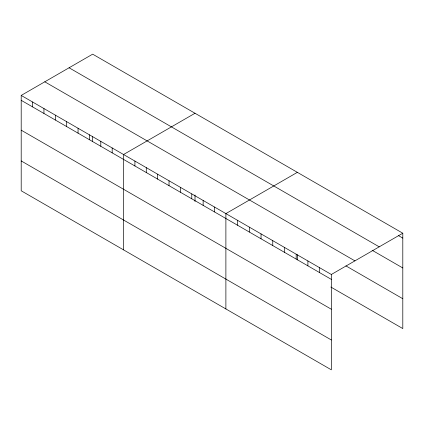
<?xml version="1.0" encoding="UTF-8"?>
<svg xmlns="http://www.w3.org/2000/svg" width="424" height="424" viewBox="0 0 424 424"><rect width="100%" height="100%" fill="white"/><g stroke="black" fill="none" stroke-linecap="round" stroke-linejoin="round"><path stroke-width="0.64" d="M331.335 309.229L331.335 274.482L21.2 95.427L21.2 190.779L331.335 369.834L331.335 309.229L21.2 130.173M330.831 287.022L402.8 328.574L402.8 233.221L92.665 54.166L21.2 95.427M195.013 113.256L123.543 154.516L123.543 249.869M297.356 172.34L225.886 213.601L225.886 308.953M331.335 274.482L402.8 233.221M398.337 235.537L402.8 238.113M69.085 67.782L379.215 246.837M372.113 250.25L402.8 267.968M44.785 81.811L354.915 260.866M345.894 265.869L402.8 298.724M21.2 100.324L331.335 279.379M21.2 160.929L331.335 339.984M319.616 267.719L319.616 272.611M307.898 260.951L307.898 265.848M297.356 254.718L297.356 259.907M296.185 254.188L296.185 259.085M284.467 247.425L284.467 252.317M272.754 240.662L272.754 245.554M261.036 233.894L261.036 238.792M249.317 227.132L249.317 232.029M237.604 220.369L237.604 225.261M214.518 207.039L214.518 211.931M203.144 200.472L203.144 205.37M195.013 194.976L195.013 201.469M191.775 193.906L191.775 198.803M180.401 187.339L180.401 192.236M169.028 180.778L169.028 185.67M157.659 174.211L157.659 179.108M146.285 167.644L146.285 172.542M134.917 161.083L134.917 165.975M112.175 147.95L112.175 152.847M100.801 141.383L100.801 146.28M92.665 136.539L92.665 141.733M89.427 134.821L89.427 139.713M78.058 128.255L78.058 133.152M66.685 121.688L66.685 126.585M55.316 115.121L55.316 120.019M43.942 108.56L43.942 113.452M32.574 101.993L32.574 106.89"/></g></svg>
